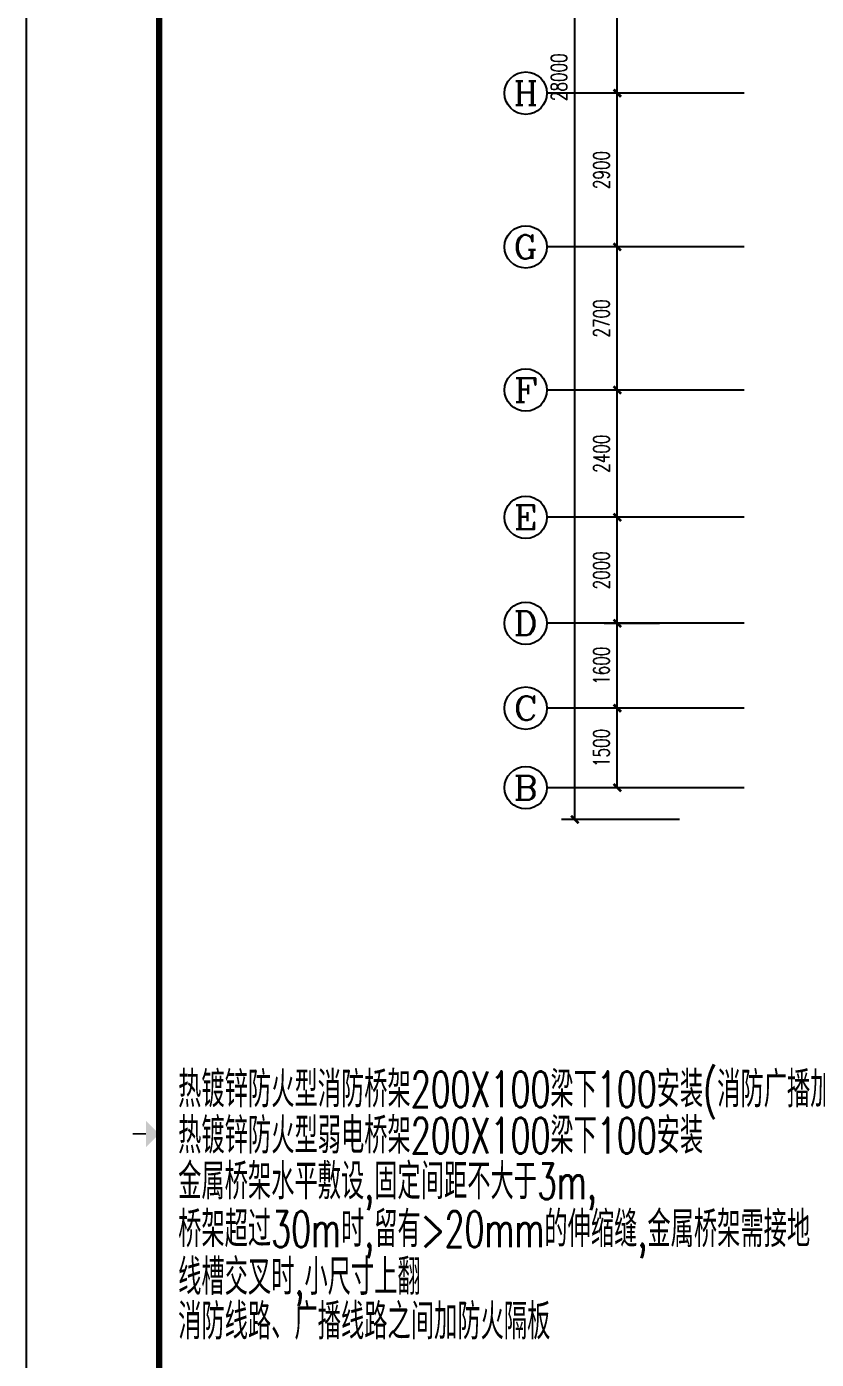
# Model space of a CAD drawing. Extents: x 190999 to 834799, y -200814 to 215286.
# Drawn here: x 190999 to 205893, y 25485 to 50621 of the extents above; entities that cross this region are included whole.
import ezdxf
from ezdxf.enums import TextEntityAlignment as Align

# ---------------------------------------------------------------- set-up
doc = ezdxf.new("R2010")
doc.units = 0
doc.header["$LTSCALE"] = 1000
doc.header["$MEASUREMENT"] = 0
for name, color, linetype in [('AXIS', 3, 'Continuous'), ('AXIS_TEXT', 7, 'Continuous'), ('EQUIP', 3, 'Continuous'), ('图框', 189, 'Continuous')]:
    doc.layers.add(name, color=color, linetype=linetype)
doc.styles.add('_TCH_AXIS', font='COMPLEX', dxfattribs={"bigfont": 'GBCBIG'})
doc.styles.add('COMPLEX', font='COMPLEX')
doc.styles.add('DIM_FONT', font='SIMPLEX', dxfattribs={"width": 0.7, "bigfont": 'GBCBIG'})
doc.styles.add('HZTXT', font='tj-romans1.shx', dxfattribs={"width": 0.6, "bigfont": 'hztxt.shx'})
doc.dimstyles.new('DIMN', dxfattribs={"dimtxt": 300, "dimasz": 100, "dimexe": 250, "dimexo": 300, "dimgap": 150, "dimtad": 1, "dimdec": 0, "dimzin": 0, "dimdsep": 46, "dimtxsty": 'DIM_FONT', "dimblk": 'ARCHTICK', "dimcen": 0.09, "dimclrt": 7, "dimazin": 2, "dimtfac": 1, "dimtdec": 0, "dimtix": 1, "dimtmove": 2, "dimatfit": 3, "dimfxl": 0, "dimtolj": 1, "dimtzin": 0, "dimarcsym": 0})

# ---------------------------------------------------------------- blocks, each defined once
blk = doc.blocks.new('TJAD_TK_A0')
at = {"layer": '图框'}
blk.add_line((973, -441.7), (973, 399.3), dxfattribs=at)
at = {"layer": '图框', "const_width": 1.2}
blk.add_lwpolyline([(2152, -431.7), (2152, 389.3), (998, 389.3), (998, -431.7)], close=True, dxfattribs=at)
at = {"layer": '图框', "const_width": 0.3}
blk.add_lwpolyline([(995.5, -21.2), (993, -21.2)], dxfattribs=at)
at = {"layer": '图框'}
blk.add_solid([(995.5, -23.7), (995.5, -18.7), (998, -21.2)], dxfattribs=at)
blk = doc.blocks.new('_ArchTick')
at = {"const_width": 0.5}
blk.add_lwpolyline([(-0.7, -0.7), (0.7, 0.7)], dxfattribs=at)
blk = doc.blocks.new('*D960')
at = {"layer": 'AXIS', "color": 0, "lineweight": -2}
for p, q in [((202933, 53367), (201889, 53367)), ((202139, 49367), (202139, 53367)), ((202933, 49367), (201889, 49367))]:
    blk.add_line(p, q, dxfattribs=at)
at = {"layer": 'Defpoints', "color": 0}
for p in [(202139, 53367), (203233, 53367), (203233, 49367)]:
    blk.add_point(p, dxfattribs=at)
at = {"layer": 'AXIS', "color": 0, "lineweight": -2, "xscale": 100, "yscale": 100, "zscale": 100}
for p, rotation in [((202139, 53367), 90), ((202139, 49367), 270)]:
    blk.add_blockref('_ArchTick', p, dxfattribs=dict(at, rotation=rotation))
at = {"layer": 'AXIS', "color": 7, "insert": (201839, 51367), "char_height": 300, "attachment_point": 5, "rotation": 90, "style": 'DIM_FONT'}
blk.add_mtext('\\A1;4000', dxfattribs=at)
blk = doc.blocks.new('*D961')
at = {"layer": 'AXIS', "color": 0, "lineweight": -2}
for p, q in [((202933, 49367), (201889, 49367)), ((202139, 46467), (202139, 49367)), ((202933, 46467), (201889, 46467))]:
    blk.add_line(p, q, dxfattribs=at)
at = {"layer": 'Defpoints', "color": 0}
for p in [(202139, 49367), (203233, 49367), (203233, 46467)]:
    blk.add_point(p, dxfattribs=at)
at = {"layer": 'AXIS', "color": 0, "lineweight": -2, "xscale": 100, "yscale": 100, "zscale": 100}
for p, rotation in [((202139, 49367), 90), ((202139, 46467), 270)]:
    blk.add_blockref('_ArchTick', p, dxfattribs=dict(at, rotation=rotation))
at = {"layer": 'AXIS', "color": 7, "insert": (201839, 47917), "char_height": 300, "attachment_point": 5, "rotation": 90, "style": 'DIM_FONT'}
blk.add_mtext('\\A1;2900', dxfattribs=at)
blk = doc.blocks.new('*D962')
at = {"layer": 'AXIS', "color": 0, "lineweight": -2}
for p, q in [((202933, 46467), (201889, 46467)), ((202139, 43767), (202139, 46467)), ((202933, 43767), (201889, 43767))]:
    blk.add_line(p, q, dxfattribs=at)
at = {"layer": 'Defpoints', "color": 0}
for p in [(202139, 46467), (203233, 46467), (203233, 43767)]:
    blk.add_point(p, dxfattribs=at)
at = {"layer": 'AXIS', "color": 0, "lineweight": -2, "xscale": 100, "yscale": 100, "zscale": 100}
for p, rotation in [((202139, 46467), 90), ((202139, 43767), 270)]:
    blk.add_blockref('_ArchTick', p, dxfattribs=dict(at, rotation=rotation))
at = {"layer": 'AXIS', "color": 7, "insert": (201839, 45117), "char_height": 300, "attachment_point": 5, "rotation": 90, "style": 'DIM_FONT'}
blk.add_mtext('\\A1;2700', dxfattribs=at)
blk = doc.blocks.new('*D963')
at = {"layer": 'AXIS', "color": 0, "lineweight": -2}
for p, q in [((202933, 43767), (201889, 43767)), ((202139, 41367), (202139, 43767)), ((202933, 41367), (201889, 41367))]:
    blk.add_line(p, q, dxfattribs=at)
at = {"layer": 'Defpoints', "color": 0}
for p in [(202139, 43767), (203233, 43767), (203233, 41367)]:
    blk.add_point(p, dxfattribs=at)
at = {"layer": 'AXIS', "color": 0, "lineweight": -2, "xscale": 100, "yscale": 100, "zscale": 100}
for p, rotation in [((202139, 43767), 90), ((202139, 41367), 270)]:
    blk.add_blockref('_ArchTick', p, dxfattribs=dict(at, rotation=rotation))
at = {"layer": 'AXIS', "color": 7, "insert": (201839, 42567), "char_height": 300, "attachment_point": 5, "rotation": 90, "style": 'DIM_FONT'}
blk.add_mtext('\\A1;2400', dxfattribs=at)
blk = doc.blocks.new('*D964')
at = {"layer": 'AXIS', "color": 0, "lineweight": -2}
for p, q in [((202933, 41367), (201889, 41367)), ((202139, 39367), (202139, 41367)), ((202933, 39367), (201889, 39367))]:
    blk.add_line(p, q, dxfattribs=at)
at = {"layer": 'Defpoints', "color": 0}
for p in [(202139, 41367), (203233, 41367), (203233, 39367)]:
    blk.add_point(p, dxfattribs=at)
at = {"layer": 'AXIS', "color": 0, "lineweight": -2, "xscale": 100, "yscale": 100, "zscale": 100}
for p, rotation in [((202139, 41367), 90), ((202139, 39367), 270)]:
    blk.add_blockref('_ArchTick', p, dxfattribs=dict(at, rotation=rotation))
at = {"layer": 'AXIS', "color": 7, "insert": (201839, 40367), "char_height": 300, "attachment_point": 5, "rotation": 90, "style": 'DIM_FONT'}
blk.add_mtext('\\A1;2000', dxfattribs=at)
blk = doc.blocks.new('*D965')
at = {"layer": 'AXIS', "color": 0, "lineweight": -2}
for p, q in [((202933, 39367), (201889, 39367)), ((202139, 37767), (202139, 39367)), ((202933, 37767), (201889, 37767))]:
    blk.add_line(p, q, dxfattribs=at)
at = {"layer": 'Defpoints', "color": 0}
for p in [(202139, 39367), (203233, 39367), (203233, 37767)]:
    blk.add_point(p, dxfattribs=at)
at = {"layer": 'AXIS', "color": 0, "lineweight": -2, "xscale": 100, "yscale": 100, "zscale": 100}
for p, rotation in [((202139, 39367), 90), ((202139, 37767), 270)]:
    blk.add_blockref('_ArchTick', p, dxfattribs=dict(at, rotation=rotation))
at = {"layer": 'AXIS', "color": 7, "insert": (201839, 38567), "char_height": 300, "attachment_point": 5, "rotation": 90, "style": 'DIM_FONT'}
blk.add_mtext('\\A1;1600', dxfattribs=at)
blk = doc.blocks.new('*D966')
at = {"layer": 'AXIS', "color": 0, "lineweight": -2}
for p, q in [((202933, 37767), (201889, 37767)), ((202139, 36267), (202139, 37767)), ((202933, 36267), (201889, 36267))]:
    blk.add_line(p, q, dxfattribs=at)
at = {"layer": 'Defpoints', "color": 0}
for p in [(202139, 37767), (203233, 37767), (203233, 36267)]:
    blk.add_point(p, dxfattribs=at)
at = {"layer": 'AXIS', "color": 0, "lineweight": -2, "xscale": 100, "yscale": 100, "zscale": 100}
for p, rotation in [((202139, 37767), 90), ((202139, 36267), 270)]:
    blk.add_blockref('_ArchTick', p, dxfattribs=dict(at, rotation=rotation))
at = {"layer": 'AXIS', "color": 7, "insert": (201839, 37017), "char_height": 300, "attachment_point": 5, "rotation": 90, "style": 'DIM_FONT'}
blk.add_mtext('\\A1;1500', dxfattribs=at)
blk = doc.blocks.new('*D967')
at = {"layer": 'AXIS', "color": 0, "lineweight": -2}
for p, q in [((203311, 63667), (201089, 63667)), ((201339, 35667), (201339, 63667)), ((203311, 35667), (201089, 35667))]:
    blk.add_line(p, q, dxfattribs=at)
at = {"layer": 'Defpoints', "color": 0}
for p in [(201339, 63667), (203611, 63667), (203611, 35667)]:
    blk.add_point(p, dxfattribs=at)
at = {"layer": 'AXIS', "color": 0, "lineweight": -2, "xscale": 100, "yscale": 100, "zscale": 100}
for p, rotation in [((201339, 63667), 90), ((201339, 35667), 270)]:
    blk.add_blockref('_ArchTick', p, dxfattribs=dict(at, rotation=rotation))
at = {"layer": 'AXIS', "color": 7, "insert": (201039, 49667), "char_height": 300, "attachment_point": 5, "rotation": 90, "style": 'DIM_FONT'}
blk.add_mtext('\\A1;28000', dxfattribs=at)
blk = doc.blocks.new('_AXISO')
blk.add_circle((0, 0), 0.5)
at = {"layer": 'AXIS_TEXT', "style": 'COMPLEX', "width": 1.041667}
blk.add_attdef('A', text='', height=0.56, dxfattribs=at).set_placement((-0.25, -0.28), (0.25, -0.28), align=Align.FIT)

msp = doc.modelspace()

# ---------------------------------------------------------------- linework, layer by layer
at = {"layer": 'AXIS'}
for p, q in [((204533.1, 49367.4), (200811.6, 49367.4)), ((204533.1, 46467.4), (200811.6, 46467.4)), ((204533.1, 43767.4), (200811.6, 43767.4)), ((204533.1, 41367.4), (200811.6, 41367.4)), ((204533.1, 39367.4), (200811.6, 39367.4)), ((204533.1, 37767.4), (200811.6, 37767.4)), ((204533.1, 36267.4), (200811.6, 36267.4))]:
    msp.add_line(p, q, dxfattribs=at)

# ---------------------------------------------------------------- block references
ref = msp.add_blockref('_AXISO', (200411.6, 49367.4), dxfattribs=dict(at, xscale=800, yscale=800, zscale=800))
ref.add_attrib('A', 'H', dxfattribs={"layer": 'AXIS_TEXT', "height": 452.5, "style": '_TCH_AXIS', "width": 1.05}).set_placement((200185.4, 49141.1), (200637.9, 49141.1), align=Align.FIT)
ref = msp.add_blockref('_AXISO', (200411.6, 46467.4), dxfattribs=dict(at, xscale=800, yscale=800, zscale=800))
ref.add_attrib('A', 'G', dxfattribs={"layer": 'AXIS_TEXT', "height": 452.5, "style": '_TCH_AXIS', "width": 1.166667}).set_placement((200185.4, 46241.1), (200637.9, 46241.1), align=Align.FIT)
ref = msp.add_blockref('_AXISO', (200411.6, 43767.4), dxfattribs=dict(at, xscale=800, yscale=800, zscale=800))
ref.add_attrib('A', 'F', dxfattribs={"layer": 'AXIS_TEXT', "height": 452.5, "style": '_TCH_AXIS', "width": 1.3125}).set_placement((200185.4, 43541.1), (200637.9, 43541.1), align=Align.FIT)
ref = msp.add_blockref('_AXISO', (200411.6, 41367.4), dxfattribs=dict(at, xscale=800, yscale=800, zscale=800))
ref.add_attrib('A', 'E', dxfattribs={"layer": 'AXIS_TEXT', "height": 452.5, "style": '_TCH_AXIS', "width": 1.3125}).set_placement((200185.4, 41141.1), (200637.9, 41141.1), align=Align.FIT)
ref = msp.add_blockref('_AXISO', (200411.6, 39367.4), dxfattribs=dict(at, xscale=800, yscale=800, zscale=800))
ref.add_attrib('A', 'D', dxfattribs={"layer": 'AXIS_TEXT', "height": 452.5, "style": '_TCH_AXIS', "width": 1.235294}).set_placement((200185.4, 39141.1), (200637.9, 39141.1), align=Align.FIT)
ref = msp.add_blockref('_AXISO', (200411.6, 37767.4), dxfattribs=dict(at, xscale=800, yscale=800, zscale=800))
ref.add_attrib('A', 'C', dxfattribs={"layer": 'AXIS_TEXT', "height": 452.5, "style": '_TCH_AXIS', "width": 1.4}).set_placement((200185.4, 37541.1), (200637.9, 37541.1), align=Align.FIT)
ref = msp.add_blockref('_AXISO', (200411.6, 36267.4), dxfattribs=dict(at, xscale=800, yscale=800, zscale=800))
ref.add_attrib('A', 'B', dxfattribs={"layer": 'AXIS_TEXT', "height": 452.5, "style": '_TCH_AXIS', "width": 1.235294}).set_placement((200185.4, 36041.1), (200637.9, 36041.1), align=Align.FIT)
at = {"layer": '图框', "xscale": 100, "yscale": 100, "zscale": 100}
msp.add_blockref('TJAD_TK_A0', (93698.6, 31856.8), dxfattribs=at)

# ---------------------------------------------------------------- texts
at = {"layer": 'EQUIP', "style": 'HZTXT', "width": 0.65}
for s, p in [('热镀锌防火型消防桥架200X100梁下100安装(消防广播加隔板)', (193855.6, 30239.8)), ('热镀锌防火型弱电桥架200X100梁下100安装', (193855.6, 29367.2)), ('金属桥架水平敷设,固定间距不大于3m,', (193855.6, 28503.5)), ('桥架超过30m时,留有>20mm的伸缩缝,金属桥架需接地', (193855.6, 27602.1)), ('线槽交叉时,小尺寸上翻', (193855.6, 26701.7)), ('消防线路、广播线路之间加防火隔板', (193855.6, 25860.9))]:
    msp.add_text(s, height=675, dxfattribs=at).set_placement(p)

# ---------------------------------------------------------------- dimensions: what is measured, and where the dimension line sits
at = {"layer": 'AXIS'}
for p1, p2, distance, picture, middle in [((203610.9, 35667.4), (203610.9, 63667.4), 2272.2, '*D967', (201038.7, 49667.4)), ((203233.1, 49367.4), (203233.1, 53367.4), 1094.4, '*D960', (201838.7, 51367.4)), ((203233.1, 46467.4), (203233.1, 49367.4), 1094.4, '*D961', (201838.7, 47917.4)), ((203233.1, 43767.4), (203233.1, 46467.4), 1094.4, '*D962', (201838.7, 45117.4)), ((203233.1, 41367.4), (203233.1, 43767.4), 1094.4, '*D963', (201838.7, 42567.4)), ((203233.1, 39367.4), (203233.1, 41367.4), 1094.4, '*D964', (201838.7, 40367.4)), ((203233.1, 37767.4), (203233.1, 39367.4), 1094.4, '*D965', (201838.7, 38567.4)), ((203233.1, 36267.4), (203233.1, 37767.4), 1094.4, '*D966', (201838.7, 37017.4))]:
    dim = msp.add_aligned_dim(p1=p1, p2=p2, distance=distance, dimstyle='DIMN', dxfattribs=at)
    dim.commit()
    dim.dimension.update_dxf_attribs({"geometry": picture, "text_midpoint": middle})

doc.saveas('drawing.dxf')
